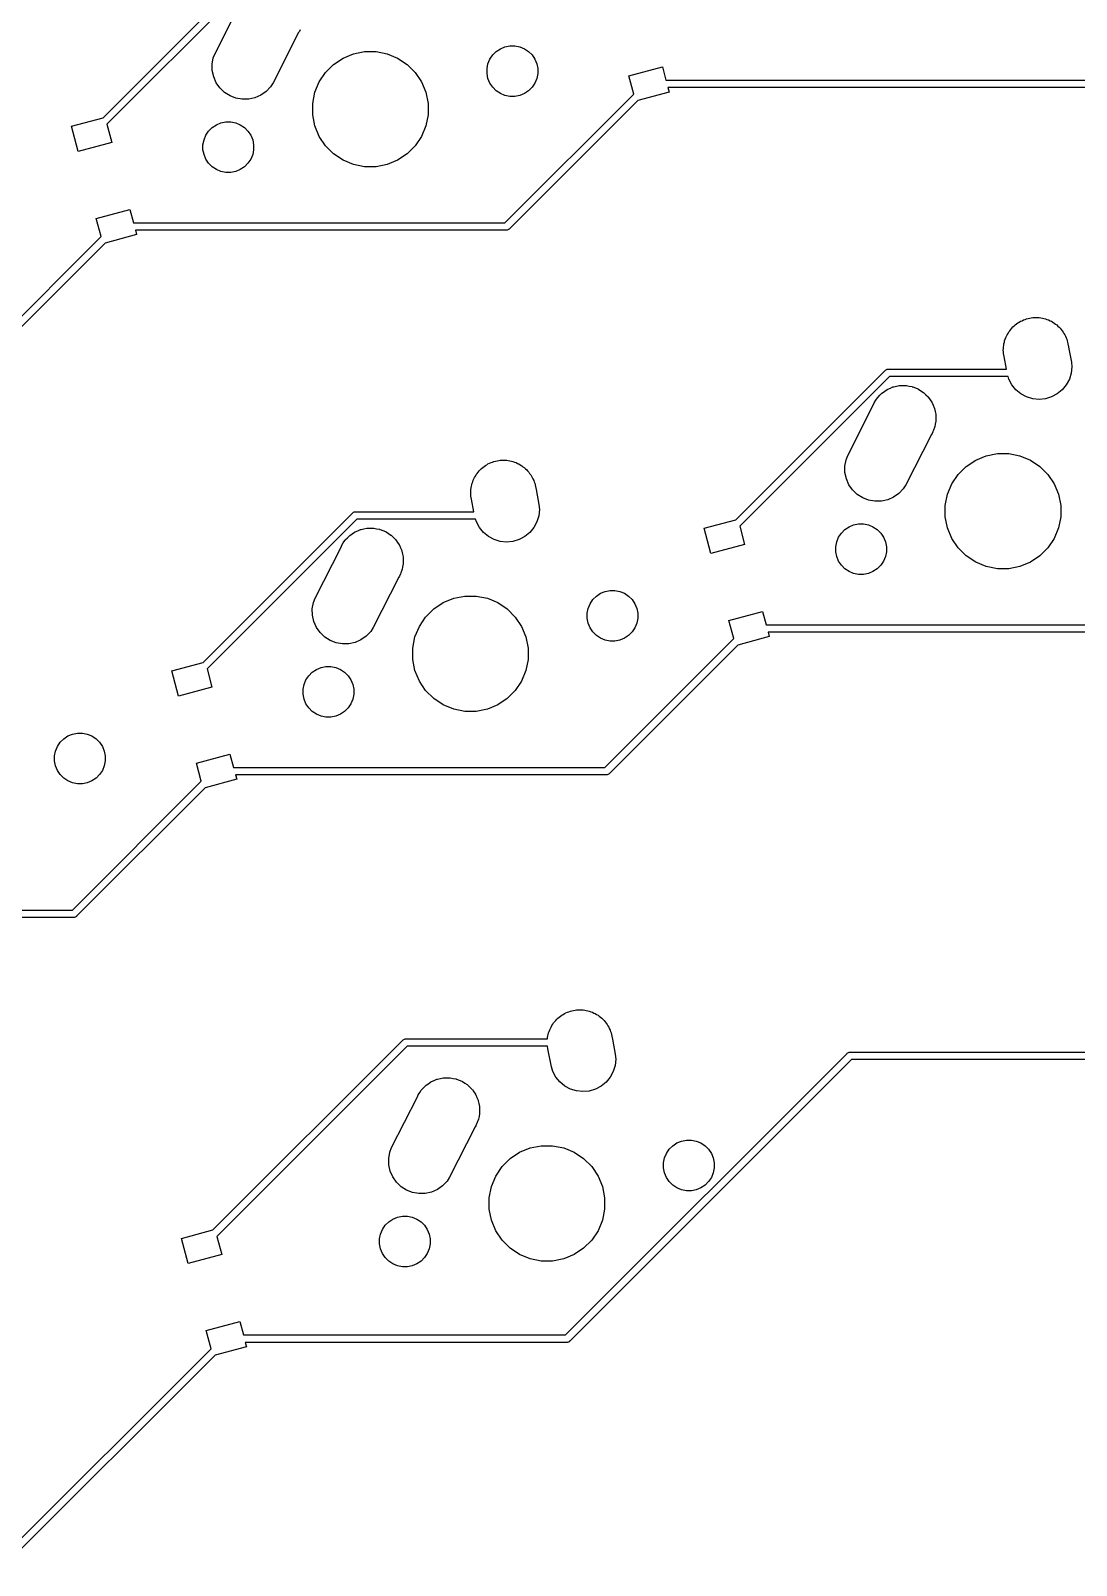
# Model space of a CAD drawing. Extents: x -26.1 to -7.5, y -7.6 to -2.3.
# Drawn here: x -12.575 to -11.153, y -7.229 to -5.141 of the extents above; entities that cross this region are included whole.
import ezdxf

# ---------------------------------------------------------------- set-up
doc = ezdxf.new("R2010")
doc.units = 0
doc.header["$MEASUREMENT"] = 0
doc.layers.add('BLACK', color=7, linetype='CONTINUOUS')

msp = doc.modelspace()

# ---------------------------------------------------------------- linework, layer by layer
at = {"layer": 'BLACK', "linetype": 'CONTINUOUS'}
for p, q in [((-12.4769, -5.25947), (-12.2733, -5.05593)), ((-12.2676, -5.0643), (-12.4715, -5.26823)), ((-12.3245, -5.17176), (-12.2893, -5.10247)), ((-12.2108, -5.14339), (-12.2455, -5.21184)), ((-12.2098, -5.14197), (-12.2108, -5.14339)), ((-12.2088, -5.13951), (-12.2098, -5.14197)), ((-12.3284, -5.18645), (-12.3269, -5.17785)), ((-12.3269, -5.17785), (-12.3245, -5.17176)), ((-12.1633, -5.18665), (-12.1504, -5.17806)), ((-12.1504, -5.17806), (-12.1361, -5.17215)), ((-12.1361, -5.17215), (-12.121, -5.16913)), ((-12.121, -5.16913), (-12.1055, -5.16913)), ((-12.1055, -5.16913), (-12.0903, -5.17215)), ((-12.0903, -5.17215), (-12.0761, -5.17806)), ((-12.0761, -5.17806), (-12.0632, -5.18665)), ((-11.9506, -5.17955), (-11.9468, -5.17391)), ((-11.9468, -5.17391), (-11.942, -5.16911)), ((-11.942, -5.16911), (-11.9364, -5.16534)), ((-11.9364, -5.16534), (-11.9301, -5.16274)), ((-11.9301, -5.16274), (-11.9234, -5.16142)), ((-11.9234, -5.16142), (-11.9167, -5.16142)), ((-11.9167, -5.16142), (-11.91, -5.16274)), ((-11.91, -5.16274), (-11.9037, -5.16534)), ((-11.9037, -5.16534), (-11.8981, -5.16911)), ((-11.8981, -5.16911), (-11.8933, -5.17391)), ((-11.8933, -5.17391), (-11.8895, -5.17955)), ((-12.3282, -5.19517), (-12.3284, -5.18645)), ((-12.3263, -5.20369), (-12.3282, -5.19517)), ((-12.1828, -5.21045), (-12.1742, -5.19759)), ((-12.1742, -5.19759), (-12.1633, -5.18665)), ((-12.0632, -5.18665), (-12.0523, -5.19759)), ((-12.0523, -5.19759), (-12.0437, -5.21045)), ((-11.9545, -5.19247), (-11.9532, -5.18582)), ((-11.9545, -5.19926), (-11.9545, -5.19247)), ((-11.9532, -5.20591), (-11.9545, -5.19926)), ((-11.9532, -5.18582), (-11.9506, -5.17955)), ((-11.8895, -5.17955), (-11.8869, -5.18582)), ((-11.8869, -5.18582), (-11.8856, -5.19247)), ((-11.8856, -5.19926), (-11.8869, -5.20591)), ((-11.8856, -5.19247), (-11.8856, -5.19926)), ((-11.7616, -5.20232), (-11.716, -5.19009)), ((-11.716, -5.19009), (-11.7111, -5.20832)), ((-12.3228, -5.21167), (-12.3263, -5.20369)), ((-12.3178, -5.21882), (-12.3228, -5.21167)), ((-12.3115, -5.22486), (-12.3178, -5.21882)), ((-12.249, -5.21735), (-12.255, -5.22365)), ((-12.2455, -5.21184), (-12.249, -5.21735)), ((-12.1887, -5.22473), (-12.1828, -5.21045)), ((-12.0437, -5.21045), (-12.0378, -5.22473)), ((-11.9506, -5.21218), (-11.9532, -5.20591)), ((-11.9468, -5.21783), (-11.9506, -5.21218)), ((-11.942, -5.22262), (-11.9468, -5.21783)), ((-11.8933, -5.21783), (-11.8981, -5.22262)), ((-11.8895, -5.21218), (-11.8933, -5.21783)), ((-11.8869, -5.20591), (-11.8895, -5.21218)), ((-11.755, -5.22703), (-11.7616, -5.20232)), ((-11.7111, -5.20832), (-10.7172, -5.20832)), ((-10.7153, -5.21832), (-11.7084, -5.21832)), ((-11.7084, -5.21832), (-11.7068, -5.22432)), ((-12.3041, -5.22955), (-12.3115, -5.22486)), ((-12.296, -5.23272), (-12.3041, -5.22955)), ((-12.2874, -5.23423), (-12.296, -5.23272)), ((-12.2787, -5.23405), (-12.2874, -5.23423)), ((-12.2702, -5.23216), (-12.2787, -5.23405)), ((-12.2622, -5.22865), (-12.2702, -5.23216)), ((-12.255, -5.22365), (-12.2622, -5.22865)), ((-12.1917, -5.2399), (-12.1887, -5.22473)), ((-12.1917, -5.25536), (-12.1917, -5.2399)), ((-12.0378, -5.22473), (-12.0347, -5.2399)), ((-12.0347, -5.2399), (-12.0347, -5.25536)), ((-11.9364, -5.22639), (-11.942, -5.22262)), ((-11.9301, -5.22899), (-11.9364, -5.22639)), ((-11.9304, -5.40243), (-11.755, -5.22703)), ((-11.9234, -5.23031), (-11.9301, -5.22899)), ((-11.7496, -5.23579), (-11.9246, -5.4108)), ((-11.9167, -5.23031), (-11.9234, -5.23031)), ((-11.91, -5.22899), (-11.9167, -5.23031)), ((-11.9037, -5.22639), (-11.91, -5.22899)), ((-11.8981, -5.22262), (-11.9037, -5.22639)), ((-11.7068, -5.22432), (-11.7496, -5.23579)), ((-12.5197, -5.27094), (-12.4769, -5.25947)), ((-12.1887, -5.27053), (-12.1917, -5.25536)), ((-12.0347, -5.25536), (-12.0378, -5.27053)), ((-12.5105, -5.30517), (-12.5197, -5.27094)), ((-12.4715, -5.26823), (-12.4649, -5.29294)), ((-12.3395, -5.28935), (-12.337, -5.28308)), ((-12.337, -5.28308), (-12.3332, -5.27743)), ((-12.3332, -5.27743), (-12.3284, -5.27264)), ((-12.3284, -5.27264), (-12.3227, -5.26887)), ((-12.3227, -5.26887), (-12.3165, -5.26627)), ((-12.3165, -5.26627), (-12.3098, -5.26494)), ((-12.3098, -5.26494), (-12.303, -5.26494)), ((-12.303, -5.26494), (-12.2964, -5.26627)), ((-12.2964, -5.26627), (-12.2901, -5.26887)), ((-12.2901, -5.26887), (-12.2845, -5.27264)), ((-12.2845, -5.27264), (-12.2797, -5.27743)), ((-12.2797, -5.27743), (-12.2759, -5.28308)), ((-12.2759, -5.28308), (-12.2733, -5.28935)), ((-12.1828, -5.28481), (-12.1887, -5.27053)), ((-12.0378, -5.27053), (-12.0437, -5.28481)), ((-12.4649, -5.29294), (-12.5105, -5.30517)), ((-12.3409, -5.296), (-12.3395, -5.28935)), ((-12.3409, -5.30279), (-12.3409, -5.296)), ((-12.3395, -5.30944), (-12.3409, -5.30279)), ((-12.2733, -5.28935), (-12.272, -5.296)), ((-12.272, -5.30279), (-12.2733, -5.30944)), ((-12.272, -5.296), (-12.272, -5.30279)), ((-12.1742, -5.29767), (-12.1828, -5.28481)), ((-12.1633, -5.3086), (-12.1742, -5.29767)), ((-12.0523, -5.29767), (-12.0632, -5.3086)), ((-12.0437, -5.28481), (-12.0523, -5.29767)), ((-12.337, -5.31571), (-12.3395, -5.30944)), ((-12.3332, -5.32135), (-12.337, -5.31571)), ((-12.3284, -5.32615), (-12.3332, -5.32135)), ((-12.2797, -5.32135), (-12.2845, -5.32615)), ((-12.2759, -5.31571), (-12.2797, -5.32135)), ((-12.2733, -5.30944), (-12.2759, -5.31571)), ((-12.1504, -5.3172), (-12.1633, -5.3086)), ((-12.1361, -5.32311), (-12.1504, -5.3172)), ((-12.121, -5.32613), (-12.1361, -5.32311)), ((-12.0903, -5.32311), (-12.1055, -5.32613)), ((-12.0761, -5.3172), (-12.0903, -5.32311)), ((-12.0632, -5.3086), (-12.0761, -5.3172)), ((-12.3227, -5.32992), (-12.3284, -5.32615)), ((-12.3165, -5.33252), (-12.3227, -5.32992)), ((-12.3098, -5.33384), (-12.3165, -5.33252)), ((-12.303, -5.33384), (-12.3098, -5.33384)), ((-12.2964, -5.33252), (-12.303, -5.33384)), ((-12.2901, -5.32992), (-12.2964, -5.33252)), ((-12.2845, -5.32615), (-12.2901, -5.32992)), ((-12.1055, -5.32613), (-12.121, -5.32613)), ((-12.486, -5.39644), (-12.4404, -5.38421)), ((-12.4404, -5.38421), (-12.4355, -5.40243)), ((-12.4794, -5.42114), (-12.486, -5.39644)), ((-12.4355, -5.40243), (-11.9304, -5.40243)), ((-12.6548, -5.59655), (-12.4794, -5.42114)), ((-12.4312, -5.41843), (-12.474, -5.4299)), ((-11.9286, -5.41243), (-12.4329, -5.41243)), ((-12.4329, -5.41243), (-12.4312, -5.41843)), ((-11.9283, -5.41246), (-11.9286, -5.41243)), ((-11.9281, -5.41243), (-11.9283, -5.41246)), ((-11.9273, -5.41236), (-11.9281, -5.41243)), ((-11.9264, -5.41208), (-11.9273, -5.41236)), ((-11.9255, -5.41161), (-11.9264, -5.41208)), ((-11.9248, -5.41099), (-11.9255, -5.41161)), ((-11.9246, -5.4108), (-11.9248, -5.41099)), ((-12.474, -5.4299), (-12.6491, -5.60491)), ((-11.2247, -5.53444), (-11.2226, -5.53384)), ((-11.2226, -5.53384), (-11.2207, -5.53303)), ((-11.2207, -5.53303), (-11.2185, -5.53259)), ((-11.2185, -5.53259), (-11.2163, -5.53194)), ((-11.2163, -5.53194), (-11.2142, -5.53174)), ((-11.2142, -5.53174), (-11.2121, -5.53133)), ((-11.2121, -5.53133), (-11.2099, -5.53133)), ((-11.2099, -5.53133), (-11.2076, -5.53111)), ((-11.2076, -5.53111), (-11.2055, -5.53133)), ((-11.2055, -5.53133), (-11.2034, -5.53133)), ((-11.2034, -5.53133), (-11.2012, -5.53177)), ((-11.2012, -5.53177), (-11.1989, -5.532)), ((-11.1989, -5.532), (-11.1969, -5.53262)), ((-11.1969, -5.53262), (-11.1948, -5.53303)), ((-11.1948, -5.53303), (-11.1928, -5.53389)), ((-11.1928, -5.53389), (-11.1906, -5.53456)), ((-11.2478, -5.55659), (-11.247, -5.55464)), ((-11.247, -5.55464), (-11.2458, -5.55276)), ((-11.2458, -5.55276), (-11.2447, -5.55077)), ((-11.2447, -5.55077), (-11.2433, -5.54914)), ((-11.2433, -5.54914), (-11.2422, -5.54738)), ((-11.2422, -5.54738), (-11.2406, -5.54578)), ((-11.2406, -5.54578), (-11.2391, -5.54404)), ((-11.2391, -5.54404), (-11.2375, -5.54271)), ((-11.2375, -5.54271), (-11.236, -5.54121)), ((-11.236, -5.54121), (-11.2341, -5.53996)), ((-11.2341, -5.53996), (-11.2324, -5.53853)), ((-11.2324, -5.53853), (-11.2305, -5.53754)), ((-11.2305, -5.53754), (-11.2287, -5.53637)), ((-11.2287, -5.53637), (-11.2267, -5.5355)), ((-11.2267, -5.5355), (-11.2247, -5.53444)), ((-11.1906, -5.53456), (-11.1887, -5.53556)), ((-11.1887, -5.53556), (-11.1868, -5.53637)), ((-11.1868, -5.53637), (-11.1849, -5.53762)), ((-11.1849, -5.53762), (-11.1829, -5.5387)), ((-11.1829, -5.5387), (-11.1813, -5.54004)), ((-11.1813, -5.54004), (-11.1795, -5.54121)), ((-11.1795, -5.54121), (-11.1779, -5.54281)), ((-11.1779, -5.54281), (-11.1762, -5.54426)), ((-11.1762, -5.54426), (-11.1749, -5.54589)), ((-11.1749, -5.54589), (-11.1734, -5.54738)), ((-11.1734, -5.54738), (-11.1721, -5.54927)), ((-11.1721, -5.54927), (-11.1707, -5.55102)), ((-11.1707, -5.55102), (-11.1697, -5.55288)), ((-11.1697, -5.55288), (-11.1685, -5.55464)), ((-11.1685, -5.55464), (-11.1676, -5.55673)), ((-11.2523, -5.57547), (-11.2521, -5.57337)), ((-11.2521, -5.57772), (-11.2523, -5.57547)), ((-11.2521, -5.57126), (-11.2516, -5.56904)), ((-11.2521, -5.57337), (-11.2521, -5.57126)), ((-11.2516, -5.56904), (-11.2514, -5.56679)), ((-11.2514, -5.56679), (-11.2508, -5.56477)), ((-11.2508, -5.56477), (-11.2504, -5.5627)), ((-11.2504, -5.5627), (-11.2495, -5.56061)), ((-11.2495, -5.56061), (-11.2488, -5.55845)), ((-11.2488, -5.55845), (-11.2478, -5.55659)), ((-11.1676, -5.55673), (-11.1666, -5.55873)), ((-11.1666, -5.55873), (-11.166, -5.56075)), ((-11.166, -5.56075), (-11.1652, -5.5627)), ((-11.1652, -5.5627), (-11.1647, -5.56492)), ((-11.1647, -5.56492), (-11.1647, -5.56499)), ((-11.1647, -5.56499), (-11.1643, -5.56704)), ((-11.1643, -5.56704), (-11.1635, -5.57126)), ((-11.1635, -5.57126), (-11.1635, -5.57133)), ((-11.1635, -5.57133), (-11.1595, -5.59172)), ((-11.2521, -5.57998), (-11.2521, -5.57772)), ((-11.2512, -5.58419), (-11.2521, -5.57998)), ((-11.2479, -5.60135), (-11.2512, -5.58419)), ((-11.1595, -5.59172), (-11.1589, -5.59823)), ((-11.6162, -5.80653), (-11.4127, -5.60299)), ((-11.4069, -5.61135), (-11.6108, -5.81528)), ((-11.4127, -5.60299), (-11.4125, -5.6028)), ((-11.4125, -5.6028), (-11.4118, -5.60217)), ((-11.4118, -5.60217), (-11.4109, -5.60171)), ((-11.4109, -5.60171), (-11.41, -5.60142)), ((-11.41, -5.60142), (-11.4092, -5.60135)), ((-11.4092, -5.60135), (-11.409, -5.60133)), ((-11.409, -5.60133), (-11.4087, -5.60135)), ((-11.4087, -5.60135), (-11.2479, -5.60135)), ((-11.2456, -5.61135), (-11.4069, -5.61135)), ((-11.2446, -5.61497), (-11.2456, -5.61135)), ((-11.2405, -5.62268), (-11.2446, -5.61497)), ((-11.1623, -5.61525), (-11.1665, -5.62293)), ((-11.1598, -5.60691), (-11.1623, -5.61525)), ((-11.1589, -5.59823), (-11.1598, -5.60691)), ((-11.4228, -5.63981), (-11.4201, -5.63706)), ((-11.4201, -5.63706), (-11.4174, -5.63425)), ((-11.4174, -5.63425), (-11.417, -5.63398)), ((-11.417, -5.63398), (-11.4167, -5.63364)), ((-11.4167, -5.63364), (-11.4134, -5.63148)), ((-11.4134, -5.63148), (-11.4102, -5.62925)), ((-11.4102, -5.62925), (-11.4098, -5.62906)), ((-11.4098, -5.62906), (-11.4094, -5.62879)), ((-11.4094, -5.62879), (-11.4058, -5.6273)), ((-11.4058, -5.6273), (-11.4023, -5.62574)), ((-11.4023, -5.62574), (-11.4018, -5.62564)), ((-11.4018, -5.62564), (-11.4013, -5.62546)), ((-11.4013, -5.62546), (-11.3975, -5.6247)), ((-11.3975, -5.6247), (-11.3937, -5.62386)), ((-11.3937, -5.62386), (-11.3933, -5.62385)), ((-11.3933, -5.62385), (-11.3928, -5.62375)), ((-11.3928, -5.62375), (-11.3889, -5.62375)), ((-11.3889, -5.62375), (-11.385, -5.62367)), ((-11.385, -5.62367), (-11.3845, -5.62375)), ((-11.3845, -5.62375), (-11.3841, -5.62375)), ((-11.3841, -5.62375), (-11.3802, -5.62451)), ((-11.3802, -5.62451), (-11.3764, -5.62519)), ((-11.3764, -5.62519), (-11.376, -5.62536)), ((-11.376, -5.62536), (-11.3755, -5.62546)), ((-11.3755, -5.62546), (-11.3719, -5.62695)), ((-11.3719, -5.62695), (-11.3683, -5.62836)), ((-11.3683, -5.62836), (-11.3679, -5.62861)), ((-11.3679, -5.62861), (-11.3674, -5.62879)), ((-11.3674, -5.62879), (-11.3642, -5.63096)), ((-11.3642, -5.63096), (-11.3609, -5.63305)), ((-11.3609, -5.63305), (-11.3606, -5.63338)), ((-11.3606, -5.63338), (-11.3602, -5.63364)), ((-11.3602, -5.63364), (-11.3574, -5.63639)), ((-11.3574, -5.63639), (-11.3546, -5.63908)), ((-11.235, -5.62944), (-11.2405, -5.62268)), ((-11.2282, -5.635), (-11.235, -5.62944)), ((-11.2205, -5.63914), (-11.2282, -5.635)), ((-11.1788, -5.63517), (-11.1865, -5.63926)), ((-11.172, -5.62966), (-11.1788, -5.63517)), ((-11.1665, -5.62293), (-11.172, -5.62966)), ((-11.4638, -5.71882), (-11.4287, -5.64952)), ((-11.4287, -5.64952), (-11.4277, -5.64707)), ((-11.4277, -5.64707), (-11.4255, -5.64383)), ((-11.4255, -5.64383), (-11.4234, -5.64055)), ((-11.4234, -5.64055), (-11.4231, -5.64021)), ((-11.4231, -5.64021), (-11.4228, -5.63981)), ((-11.3546, -5.63908), (-11.3544, -5.63947)), ((-11.3544, -5.63947), (-11.354, -5.63981)), ((-11.354, -5.63981), (-11.3519, -5.64305)), ((-11.3519, -5.64305), (-11.3496, -5.64623)), ((-11.3496, -5.64623), (-11.3494, -5.64667)), ((-11.3494, -5.64667), (-11.3492, -5.64707)), ((-11.3492, -5.64707), (-11.3477, -5.65066)), ((-11.3477, -5.65066), (-11.3461, -5.65422)), ((-11.3461, -5.65422), (-11.346, -5.65468)), ((-11.346, -5.65468), (-11.3458, -5.65513)), ((-11.3458, -5.65513), (-11.3451, -5.65894)), ((-11.3451, -5.65894), (-11.3442, -5.66274)), ((-11.2122, -5.6417), (-11.2205, -5.63914)), ((-11.2035, -5.64259), (-11.2122, -5.6417)), ((-11.1948, -5.64176), (-11.2035, -5.64259)), ((-11.1865, -5.63926), (-11.1948, -5.64176)), ((-11.3457, -5.6805), (-11.3458, -5.68096)), ((-11.3456, -5.68005), (-11.3457, -5.6805)), ((-11.3449, -5.67622), (-11.3456, -5.68005)), ((-11.3441, -5.67241), (-11.3449, -5.67622)), ((-11.3442, -5.66274), (-11.3442, -5.66321)), ((-11.3442, -5.66321), (-11.3441, -5.66368)), ((-11.3441, -5.66368), (-11.3441, -5.66757)), ((-11.3441, -5.66757), (-11.3441, -5.67146)), ((-11.3441, -5.67146), (-11.3441, -5.67193)), ((-11.3441, -5.67193), (-11.3441, -5.67241)), ((-11.3501, -5.69045), (-11.3849, -5.75889)), ((-11.3492, -5.68902), (-11.3501, -5.69045)), ((-11.3482, -5.68657), (-11.3492, -5.68902)), ((-11.3479, -5.68614), (-11.3482, -5.68657)), ((-11.3473, -5.68456), (-11.3479, -5.68614)), ((-11.3458, -5.68096), (-11.3473, -5.68456)), ((-11.4662, -5.72491), (-11.4638, -5.71882)), ((-11.2898, -5.72512), (-11.2755, -5.7192)), ((-11.2755, -5.7192), (-11.2603, -5.71619)), ((-11.2603, -5.71619), (-11.2449, -5.71619)), ((-11.2449, -5.71619), (-11.2297, -5.7192)), ((-11.2297, -5.7192), (-11.2154, -5.72512)), ((-11.9678, -5.74325), (-11.9666, -5.7415)), ((-11.9666, -5.7415), (-11.965, -5.7399)), ((-11.965, -5.7399), (-11.9636, -5.73815)), ((-11.9636, -5.73815), (-11.9619, -5.73682)), ((-11.9619, -5.73682), (-11.9604, -5.73533)), ((-11.9604, -5.73533), (-11.9586, -5.73407)), ((-11.9586, -5.73407), (-11.9568, -5.73264)), ((-11.9568, -5.73264), (-11.9549, -5.73165)), ((-11.9549, -5.73165), (-11.9532, -5.73048)), ((-11.9532, -5.73048), (-11.9511, -5.72962)), ((-11.9511, -5.72962), (-11.9491, -5.72856)), ((-11.9491, -5.72856), (-11.9471, -5.72795)), ((-11.9471, -5.72795), (-11.9451, -5.72714)), ((-11.9451, -5.72714), (-11.9429, -5.7267)), ((-11.9429, -5.7267), (-11.9407, -5.72605)), ((-11.9407, -5.72605), (-11.9386, -5.72585)), ((-11.9386, -5.72585), (-11.9366, -5.72544)), ((-11.9366, -5.72544), (-11.9343, -5.72544)), ((-11.9343, -5.72544), (-11.9321, -5.72523)), ((-11.9321, -5.72523), (-11.93, -5.72544)), ((-11.93, -5.72544), (-11.9278, -5.72544)), ((-11.9278, -5.72544), (-11.9256, -5.72588)), ((-11.9256, -5.72588), (-11.9234, -5.72611)), ((-11.9234, -5.72611), (-11.9214, -5.72673)), ((-11.9214, -5.72673), (-11.9193, -5.72714)), ((-11.9193, -5.72714), (-11.9172, -5.72801)), ((-11.9172, -5.72801), (-11.915, -5.72867)), ((-11.915, -5.72867), (-11.9132, -5.72967)), ((-11.9132, -5.72967), (-11.9112, -5.73048)), ((-11.9112, -5.73048), (-11.9093, -5.73174)), ((-11.9093, -5.73174), (-11.9074, -5.73281)), ((-11.9074, -5.73281), (-11.9057, -5.73416)), ((-11.9057, -5.73416), (-11.904, -5.73533)), ((-11.904, -5.73533), (-11.9024, -5.73693)), ((-11.9024, -5.73693), (-11.9006, -5.73837)), ((-11.9006, -5.73837), (-11.8993, -5.74001)), ((-11.8993, -5.74001), (-11.8978, -5.7415)), ((-11.8978, -5.7415), (-11.8966, -5.74338)), ((-11.4677, -5.7335), (-11.4662, -5.72491)), ((-11.4676, -5.74222), (-11.4677, -5.7335)), ((-11.4657, -5.75074), (-11.4676, -5.74222)), ((-11.3136, -5.74464), (-11.3026, -5.73371)), ((-11.3026, -5.73371), (-11.2898, -5.72512)), ((-11.2154, -5.72512), (-11.2026, -5.73371)), ((-11.2026, -5.73371), (-11.1916, -5.74464)), ((-11.9765, -5.76537), (-11.9761, -5.76315)), ((-11.9761, -5.76315), (-11.9758, -5.7609)), ((-11.9758, -5.7609), (-11.9752, -5.75888)), ((-11.9752, -5.75888), (-11.9748, -5.75681)), ((-11.9748, -5.75681), (-11.9739, -5.75472)), ((-11.9739, -5.75472), (-11.9733, -5.75256)), ((-11.9733, -5.75256), (-11.9723, -5.7507)), ((-11.9723, -5.7507), (-11.9715, -5.74875)), ((-11.9715, -5.74875), (-11.9702, -5.74687)), ((-11.9702, -5.74687), (-11.9691, -5.74488)), ((-11.9691, -5.74488), (-11.9678, -5.74325)), ((-11.8966, -5.74338), (-11.8951, -5.74513)), ((-11.8951, -5.74513), (-11.8941, -5.747)), ((-11.8941, -5.747), (-11.893, -5.74875)), ((-11.893, -5.74875), (-11.8921, -5.75084)), ((-11.8921, -5.75084), (-11.891, -5.75284)), ((-11.891, -5.75284), (-11.8904, -5.75486)), ((-11.8904, -5.75486), (-11.8896, -5.75681)), ((-11.8896, -5.75681), (-11.8892, -5.75903)), ((-11.8892, -5.75903), (-11.8892, -5.7591)), ((-11.8892, -5.7591), (-11.8888, -5.76115)), ((-11.8888, -5.76115), (-11.8879, -5.76537)), ((-11.4622, -5.75873), (-11.4657, -5.75074)), ((-11.4572, -5.76588), (-11.4622, -5.75873)), ((-11.3849, -5.75889), (-11.3884, -5.76441)), ((-11.3281, -5.77179), (-11.3222, -5.7575)), ((-11.3222, -5.7575), (-11.3136, -5.74464)), ((-11.1916, -5.74464), (-11.183, -5.7575)), ((-11.183, -5.7575), (-11.1771, -5.77179)), ((-11.9767, -5.76958), (-11.9765, -5.76748)), ((-11.9765, -5.77183), (-11.9767, -5.76958)), ((-11.9765, -5.76748), (-11.9765, -5.76537)), ((-11.9765, -5.77409), (-11.9765, -5.77183)), ((-11.9757, -5.77831), (-11.9765, -5.77409)), ((-11.9723, -5.79547), (-11.9757, -5.77831)), ((-11.8879, -5.76537), (-11.8879, -5.76545)), ((-11.8879, -5.76545), (-11.8839, -5.78584)), ((-11.4509, -5.77191), (-11.4572, -5.76588)), ((-11.4435, -5.77661), (-11.4509, -5.77191)), ((-11.4354, -5.77977), (-11.4435, -5.77661)), ((-11.4268, -5.78129), (-11.4354, -5.77977)), ((-11.4181, -5.7811), (-11.4268, -5.78129)), ((-11.4095, -5.77922), (-11.4181, -5.7811)), ((-11.4016, -5.77571), (-11.4095, -5.77922)), ((-11.3944, -5.77071), (-11.4016, -5.77571)), ((-11.3884, -5.76441), (-11.3944, -5.77071)), ((-11.3311, -5.78695), (-11.3281, -5.77179)), ((-11.1771, -5.77179), (-11.1741, -5.78695)), ((-12.3407, -6.00064), (-12.1371, -5.7971)), ((-12.1314, -5.80547), (-12.3353, -6.0094)), ((-12.1371, -5.7971), (-12.137, -5.79691)), ((-12.137, -5.79691), (-12.1362, -5.79629)), ((-12.1362, -5.79629), (-12.1354, -5.79582)), ((-12.1354, -5.79582), (-12.1344, -5.79554)), ((-12.1344, -5.79554), (-12.1337, -5.79547)), ((-12.1337, -5.79547), (-12.1334, -5.79544)), ((-12.1334, -5.79544), (-12.1332, -5.79547)), ((-12.1332, -5.79547), (-11.9723, -5.79547)), ((-11.9701, -5.80547), (-12.1314, -5.80547)), ((-11.969, -5.80909), (-11.9701, -5.80547)), ((-11.8842, -5.80103), (-11.8868, -5.80937)), ((-11.8833, -5.79235), (-11.8842, -5.80103)), ((-11.8839, -5.78584), (-11.8833, -5.79235)), ((-11.3311, -5.80242), (-11.3311, -5.78695)), ((-11.3281, -5.81758), (-11.3311, -5.80242)), ((-11.1741, -5.80242), (-11.1771, -5.81758)), ((-11.1741, -5.78695), (-11.1741, -5.80242)), ((-12.1411, -5.82776), (-12.1379, -5.82559)), ((-12.1379, -5.82559), (-12.1347, -5.82337)), ((-12.1347, -5.82337), (-12.1342, -5.82317)), ((-12.1342, -5.82317), (-12.1338, -5.82291)), ((-12.1338, -5.82291), (-12.1303, -5.82142)), ((-12.1303, -5.82142), (-12.1267, -5.81986)), ((-12.1267, -5.81986), (-12.1262, -5.81975)), ((-12.1262, -5.81975), (-12.1258, -5.81957)), ((-12.1258, -5.81957), (-12.122, -5.81881)), ((-12.122, -5.81881), (-12.1182, -5.81797)), ((-12.1182, -5.81797), (-12.1177, -5.81796)), ((-12.1177, -5.81796), (-12.1172, -5.81787)), ((-12.1172, -5.81787), (-12.1133, -5.81787)), ((-12.1133, -5.81787), (-12.1095, -5.81778)), ((-12.1095, -5.81778), (-12.109, -5.81787)), ((-12.109, -5.81787), (-12.1085, -5.81787)), ((-12.1085, -5.81787), (-12.1047, -5.81863)), ((-12.1047, -5.81863), (-12.1009, -5.8193)), ((-12.1009, -5.8193), (-12.1004, -5.81948)), ((-12.1004, -5.81948), (-12.1, -5.81957)), ((-12.1, -5.81957), (-12.0964, -5.82106)), ((-12.0964, -5.82106), (-12.0927, -5.82247)), ((-12.0927, -5.82247), (-12.0923, -5.82273)), ((-12.0923, -5.82273), (-12.0919, -5.82291)), ((-12.0919, -5.82291), (-12.0887, -5.82507)), ((-12.0887, -5.82507), (-12.0854, -5.82716)), ((-11.9649, -5.8168), (-11.969, -5.80909)), ((-11.9594, -5.82356), (-11.9649, -5.8168)), ((-11.9527, -5.82912), (-11.9594, -5.82356)), ((-11.8965, -5.82377), (-11.9032, -5.82929)), ((-11.8909, -5.81705), (-11.8965, -5.82377)), ((-11.8868, -5.80937), (-11.8909, -5.81705)), ((-11.659, -5.818), (-11.6162, -5.80653)), ((-11.6499, -5.85222), (-11.659, -5.818)), ((-11.6108, -5.81528), (-11.6042, -5.83999)), ((-11.4763, -5.83013), (-11.4725, -5.82449)), ((-11.4725, -5.82449), (-11.4677, -5.81969)), ((-11.4677, -5.81969), (-11.4621, -5.81592)), ((-11.4621, -5.81592), (-11.4558, -5.81332)), ((-11.4558, -5.81332), (-11.4492, -5.812)), ((-11.4492, -5.812), (-11.4424, -5.812)), ((-11.4424, -5.812), (-11.4357, -5.81332)), ((-11.4357, -5.81332), (-11.4295, -5.81592)), ((-11.4295, -5.81592), (-11.4238, -5.81969)), ((-11.4238, -5.81969), (-11.419, -5.82449)), ((-11.419, -5.82449), (-11.4153, -5.83013)), ((-11.3222, -5.83187), (-11.3281, -5.81758)), ((-11.1771, -5.81758), (-11.183, -5.83187)), ((-12.1883, -5.91293), (-12.1531, -5.84364)), ((-12.1531, -5.84364), (-12.1521, -5.84118)), ((-12.1521, -5.84118), (-12.15, -5.83794)), ((-12.15, -5.83794), (-12.1479, -5.83467)), ((-12.1479, -5.83467), (-12.1475, -5.83432)), ((-12.1475, -5.83432), (-12.1473, -5.83393)), ((-12.1473, -5.83393), (-12.1445, -5.83117)), ((-12.1445, -5.83117), (-12.1418, -5.82837)), ((-12.1418, -5.82837), (-12.1414, -5.82809)), ((-12.1414, -5.82809), (-12.1411, -5.82776)), ((-12.0854, -5.82716), (-12.085, -5.82749)), ((-12.085, -5.82749), (-12.0846, -5.82776)), ((-12.0846, -5.82776), (-12.0819, -5.83051)), ((-12.0819, -5.83051), (-12.0791, -5.8332)), ((-12.0791, -5.8332), (-12.0788, -5.83359)), ((-12.0788, -5.83359), (-12.0785, -5.83393)), ((-12.0785, -5.83393), (-12.0763, -5.83716)), ((-12.0763, -5.83716), (-12.0741, -5.84035)), ((-12.0741, -5.84035), (-12.0739, -5.84078)), ((-12.0739, -5.84078), (-12.0736, -5.84118)), ((-12.0736, -5.84118), (-12.0721, -5.84477)), ((-12.0721, -5.84477), (-12.0706, -5.84833)), ((-11.945, -5.83326), (-11.9527, -5.82912)), ((-11.9367, -5.83582), (-11.945, -5.83326)), ((-11.928, -5.8367), (-11.9367, -5.83582)), ((-11.9193, -5.83588), (-11.928, -5.8367)), ((-11.9109, -5.83337), (-11.9193, -5.83588)), ((-11.9032, -5.82929), (-11.9109, -5.83337)), ((-11.6042, -5.83999), (-11.6499, -5.85222)), ((-11.4802, -5.84306), (-11.4789, -5.8364)), ((-11.4802, -5.84984), (-11.4802, -5.84306)), ((-11.4789, -5.8364), (-11.4763, -5.83013)), ((-11.4153, -5.83013), (-11.4127, -5.8364)), ((-11.4127, -5.8364), (-11.4113, -5.84306)), ((-11.4113, -5.84306), (-11.4113, -5.84984)), ((-11.3136, -5.84473), (-11.3222, -5.83187)), ((-11.3026, -5.85566), (-11.3136, -5.84473)), ((-11.1916, -5.84473), (-11.2026, -5.85566)), ((-11.183, -5.83187), (-11.1916, -5.84473)), ((-12.0706, -5.84833), (-12.0705, -5.8488)), ((-12.0705, -5.8488), (-12.0703, -5.84924)), ((-12.0703, -5.84924), (-12.0695, -5.85305)), ((-12.0695, -5.85305), (-12.0687, -5.85685)), ((-12.0686, -5.86652), (-12.0693, -5.87034)), ((-12.0687, -5.85685), (-12.0687, -5.85733)), ((-12.0687, -5.85733), (-12.0686, -5.8578)), ((-12.0686, -5.8578), (-12.0686, -5.86169)), ((-12.0686, -5.86169), (-12.0685, -5.86557)), ((-12.0685, -5.86557), (-12.0686, -5.86604)), ((-12.0686, -5.86604), (-12.0686, -5.86652)), ((-11.4789, -5.8565), (-11.4802, -5.84984)), ((-11.4763, -5.86277), (-11.4789, -5.8565)), ((-11.4725, -5.86841), (-11.4763, -5.86277)), ((-11.4677, -5.87321), (-11.4725, -5.86841)), ((-11.419, -5.86841), (-11.4238, -5.87321)), ((-11.4153, -5.86277), (-11.419, -5.86841)), ((-11.4127, -5.8565), (-11.4153, -5.86277)), ((-11.4113, -5.84984), (-11.4127, -5.8565)), ((-11.2898, -5.86425), (-11.3026, -5.85566)), ((-11.2755, -5.87017), (-11.2898, -5.86425)), ((-11.2154, -5.86425), (-11.2297, -5.87017)), ((-11.2026, -5.85566), (-11.2154, -5.86425)), ((-12.0746, -5.88456), (-12.1093, -5.95301)), ((-12.0736, -5.88314), (-12.0746, -5.88456)), ((-12.0726, -5.88068), (-12.0736, -5.88314)), ((-12.0724, -5.88026), (-12.0726, -5.88068)), ((-12.0718, -5.87867), (-12.0724, -5.88026)), ((-12.0703, -5.87508), (-12.0718, -5.87867)), ((-12.0702, -5.87461), (-12.0703, -5.87508)), ((-12.07, -5.87417), (-12.0702, -5.87461)), ((-12.0693, -5.87034), (-12.07, -5.87417)), ((-11.4621, -5.87698), (-11.4677, -5.87321)), ((-11.4558, -5.87957), (-11.4621, -5.87698)), ((-11.4492, -5.8809), (-11.4558, -5.87957)), ((-11.4424, -5.8809), (-11.4492, -5.8809)), ((-11.4357, -5.87957), (-11.4424, -5.8809)), ((-11.4295, -5.87698), (-11.4357, -5.87957)), ((-11.4238, -5.87321), (-11.4295, -5.87698)), ((-11.2603, -5.87319), (-11.2755, -5.87017)), ((-11.2449, -5.87319), (-11.2603, -5.87319)), ((-11.2297, -5.87017), (-11.2449, -5.87319)), ((-11.8058, -5.91028), (-11.8002, -5.90651)), ((-11.8002, -5.90651), (-11.7939, -5.90391)), ((-11.7939, -5.90391), (-11.7872, -5.90259)), ((-11.7872, -5.90259), (-11.7805, -5.90259)), ((-11.7805, -5.90259), (-11.7738, -5.90391)), ((-11.7738, -5.90391), (-11.7675, -5.90651)), ((-11.7675, -5.90651), (-11.7619, -5.91028)), ((-12.1922, -5.92761), (-12.1907, -5.91902)), ((-12.192, -5.93634), (-12.1922, -5.92761)), ((-12.1907, -5.91902), (-12.1883, -5.91293)), ((-12.038, -5.93876), (-12.0271, -5.92782)), ((-12.0271, -5.92782), (-12.0142, -5.91923)), ((-12.0142, -5.91923), (-11.9999, -5.91332)), ((-11.9999, -5.91332), (-11.9848, -5.9103)), ((-11.9848, -5.9103), (-11.9693, -5.9103)), ((-11.9693, -5.9103), (-11.9541, -5.91332)), ((-11.9541, -5.91332), (-11.9399, -5.91923)), ((-11.9399, -5.91923), (-11.927, -5.92782)), ((-11.927, -5.92782), (-11.9161, -5.93876)), ((-11.8183, -5.93364), (-11.817, -5.92699)), ((-11.817, -5.92699), (-11.8144, -5.92072)), ((-11.8144, -5.92072), (-11.8106, -5.91508)), ((-11.8106, -5.91508), (-11.8058, -5.91028)), ((-11.7619, -5.91028), (-11.7571, -5.91508)), ((-11.7571, -5.91508), (-11.7533, -5.92072)), ((-11.7533, -5.92072), (-11.7507, -5.92699)), ((-11.7507, -5.92699), (-11.7494, -5.93364)), ((-12.1901, -5.94486), (-12.192, -5.93634)), ((-12.1866, -5.95284), (-12.1901, -5.94486)), ((-12.0525, -5.9659), (-12.0466, -5.95162)), ((-12.0466, -5.95162), (-12.038, -5.93876)), ((-11.9161, -5.93876), (-11.9075, -5.95162)), ((-11.9075, -5.95162), (-11.9016, -5.9659)), ((-11.8183, -5.94043), (-11.8183, -5.93364)), ((-11.817, -5.94708), (-11.8183, -5.94043)), ((-11.8144, -5.95335), (-11.817, -5.94708)), ((-11.7507, -5.94708), (-11.7533, -5.95335)), ((-11.7494, -5.94043), (-11.7507, -5.94708)), ((-11.7494, -5.93364), (-11.7494, -5.94043)), ((-11.6254, -5.94349), (-11.5798, -5.93126)), ((-11.6188, -5.9682), (-11.6254, -5.94349)), ((-11.5798, -5.93126), (-11.5749, -5.94949)), ((-11.5749, -5.94949), (-10.7093, -5.94949)), ((-12.1816, -5.95999), (-12.1866, -5.95284)), ((-12.1753, -5.96603), (-12.1816, -5.95999)), ((-12.1679, -5.97072), (-12.1753, -5.96603)), ((-12.1598, -5.97389), (-12.1679, -5.97072)), ((-12.126, -5.96982), (-12.134, -5.97333)), ((-12.1188, -5.96482), (-12.126, -5.96982)), ((-12.1128, -5.95852), (-12.1188, -5.96482)), ((-12.1093, -5.95301), (-12.1128, -5.95852)), ((-12.0555, -5.98107), (-12.0525, -5.9659)), ((-11.9016, -5.9659), (-11.8985, -5.98107)), ((-11.8106, -5.959), (-11.8144, -5.95335)), ((-11.8058, -5.96379), (-11.8106, -5.959)), ((-11.8002, -5.96756), (-11.8058, -5.96379)), ((-11.7939, -5.97016), (-11.8002, -5.96756)), ((-11.7942, -6.1436), (-11.6188, -5.9682)), ((-11.7872, -5.97148), (-11.7939, -5.97016)), ((-11.7805, -5.97148), (-11.7872, -5.97148)), ((-11.7738, -5.97016), (-11.7805, -5.97148)), ((-11.7675, -5.96756), (-11.7738, -5.97016)), ((-11.7619, -5.96379), (-11.7675, -5.96756)), ((-11.7571, -5.959), (-11.7619, -5.96379)), ((-11.7533, -5.95335), (-11.7571, -5.959)), ((-11.5706, -5.96549), (-11.6134, -5.97696)), ((-10.7075, -5.95949), (-11.5722, -5.95949)), ((-11.5722, -5.95949), (-11.5706, -5.96549)), ((-12.1512, -5.9754), (-12.1598, -5.97389)), ((-12.1425, -5.97522), (-12.1512, -5.9754)), ((-12.134, -5.97333), (-12.1425, -5.97522)), ((-12.0555, -5.99653), (-12.0555, -5.98107)), ((-11.8985, -5.98107), (-11.8985, -5.99653)), ((-11.6134, -5.97696), (-11.7884, -6.15197)), ((-12.3835, -6.01211), (-12.3407, -6.00064)), ((-12.3743, -6.04634), (-12.3835, -6.01211)), ((-12.3353, -6.0094), (-12.3287, -6.03411)), ((-12.197, -6.0186), (-12.1922, -6.0138)), ((-12.1922, -6.0138), (-12.1865, -6.01003)), ((-12.1865, -6.01003), (-12.1803, -6.00744)), ((-12.1803, -6.00744), (-12.1736, -6.00611)), ((-12.1736, -6.00611), (-12.1668, -6.00611)), ((-12.1668, -6.00611), (-12.1602, -6.00744)), ((-12.1602, -6.00744), (-12.1539, -6.01003)), ((-12.1539, -6.01003), (-12.1483, -6.0138)), ((-12.1483, -6.0138), (-12.1435, -6.0186)), ((-12.0525, -6.0117), (-12.0555, -5.99653)), ((-12.0466, -6.02598), (-12.0525, -6.0117)), ((-11.9016, -6.0117), (-11.9075, -6.02598)), ((-11.8985, -5.99653), (-11.9016, -6.0117)), ((-12.3287, -6.03411), (-12.3743, -6.04634)), ((-12.2047, -6.03717), (-12.2033, -6.03051)), ((-12.2033, -6.03051), (-12.2008, -6.02425)), ((-12.2008, -6.02425), (-12.197, -6.0186)), ((-12.1435, -6.0186), (-12.1397, -6.02425)), ((-12.1397, -6.02425), (-12.1371, -6.03051)), ((-12.1371, -6.03051), (-12.1358, -6.03717)), ((-12.038, -6.03884), (-12.0466, -6.02598)), ((-11.9075, -6.02598), (-11.9161, -6.03884)), ((-12.2047, -6.04396), (-12.2047, -6.03717)), ((-12.2033, -6.05061), (-12.2047, -6.04396)), ((-12.2008, -6.05688), (-12.2033, -6.05061)), ((-12.1371, -6.05061), (-12.1397, -6.05688)), ((-12.1358, -6.04396), (-12.1371, -6.05061)), ((-12.1358, -6.03717), (-12.1358, -6.04396)), ((-12.0271, -6.04977), (-12.038, -6.03884)), ((-12.0142, -6.05837), (-12.0271, -6.04977)), ((-11.927, -6.04977), (-11.9399, -6.05837)), ((-11.9161, -6.03884), (-11.927, -6.04977)), ((-12.197, -6.06252), (-12.2008, -6.05688)), ((-12.1922, -6.06732), (-12.197, -6.06252)), ((-12.1865, -6.07109), (-12.1922, -6.06732)), ((-12.1803, -6.07369), (-12.1865, -6.07109)), ((-12.1736, -6.07501), (-12.1803, -6.07369)), ((-12.1668, -6.07501), (-12.1736, -6.07501)), ((-12.1602, -6.07369), (-12.1668, -6.07501)), ((-12.1539, -6.07109), (-12.1602, -6.07369)), ((-12.1483, -6.06732), (-12.1539, -6.07109)), ((-12.1435, -6.06252), (-12.1483, -6.06732)), ((-12.1397, -6.05688), (-12.1435, -6.06252)), ((-11.9999, -6.06428), (-12.0142, -6.05837)), ((-11.9848, -6.0673), (-11.9999, -6.06428)), ((-11.9693, -6.0673), (-11.9848, -6.0673)), ((-11.9541, -6.06428), (-11.9693, -6.0673)), ((-11.9399, -6.05837), (-11.9541, -6.06428)), ((-12.5246, -6.10062), (-12.5183, -6.09802)), ((-12.5183, -6.09802), (-12.5117, -6.0967)), ((-12.5117, -6.0967), (-12.5049, -6.0967)), ((-12.5049, -6.0967), (-12.4983, -6.09802)), ((-12.4983, -6.09802), (-12.492, -6.10062)), ((-12.5414, -6.1211), (-12.5388, -6.11483)), ((-12.5388, -6.11483), (-12.5351, -6.10919)), ((-12.5351, -6.10919), (-12.5303, -6.10439)), ((-12.5303, -6.10439), (-12.5246, -6.10062)), ((-12.492, -6.10062), (-12.4863, -6.10439)), ((-12.4863, -6.10439), (-12.4815, -6.10919)), ((-12.4815, -6.10919), (-12.4778, -6.11483)), ((-12.4778, -6.11483), (-12.4752, -6.1211)), ((-12.5427, -6.12776), (-12.5414, -6.1211)), ((-12.5427, -6.13454), (-12.5427, -6.12776)), ((-12.5414, -6.1412), (-12.5427, -6.13454)), ((-12.4752, -6.1211), (-12.4738, -6.12776)), ((-12.4738, -6.13454), (-12.4752, -6.1412)), ((-12.4738, -6.12776), (-12.4738, -6.13454)), ((-12.3499, -6.1376), (-12.3042, -6.12538)), ((-12.3432, -6.16231), (-12.3499, -6.1376)), ((-12.3042, -6.12538), (-12.2993, -6.1436)), ((-12.5388, -6.14747), (-12.5414, -6.1412)), ((-12.5351, -6.15311), (-12.5388, -6.14747)), ((-12.5303, -6.15791), (-12.5351, -6.15311)), ((-12.5246, -6.16168), (-12.5303, -6.15791)), ((-12.4863, -6.15791), (-12.492, -6.16168)), ((-12.4815, -6.15311), (-12.4863, -6.15791)), ((-12.4778, -6.14747), (-12.4815, -6.15311)), ((-12.4752, -6.1412), (-12.4778, -6.14747)), ((-12.295, -6.1596), (-12.3378, -6.17107)), ((-12.2993, -6.1436), (-11.7942, -6.1436)), ((-11.7924, -6.1536), (-12.2967, -6.1536)), ((-12.2967, -6.1536), (-12.295, -6.1596)), ((-11.7921, -6.15363), (-11.7924, -6.1536)), ((-11.7919, -6.1536), (-11.7921, -6.15363)), ((-11.7911, -6.15353), (-11.7919, -6.1536)), ((-11.7902, -6.15325), (-11.7911, -6.15353)), ((-11.7893, -6.15278), (-11.7902, -6.15325)), ((-11.7886, -6.15216), (-11.7893, -6.15278)), ((-11.7884, -6.15197), (-11.7886, -6.15216)), ((-12.5183, -6.16427), (-12.5246, -6.16168)), ((-12.5186, -6.33772), (-12.3432, -6.16231)), ((-12.5117, -6.1656), (-12.5183, -6.16427)), ((-12.3378, -6.17107), (-12.5129, -6.34608)), ((-12.5049, -6.1656), (-12.5117, -6.1656)), ((-12.4983, -6.16427), (-12.5049, -6.1656)), ((-12.492, -6.16168), (-12.4983, -6.16427)), ((-13.0238, -6.33772), (-12.5186, -6.33772)), ((-12.5168, -6.34772), (-13.0211, -6.34772)), ((-12.5166, -6.34774), (-12.5168, -6.34772)), ((-12.5163, -6.34772), (-12.5166, -6.34774)), ((-12.5156, -6.34765), (-12.5163, -6.34772)), ((-12.5146, -6.34736), (-12.5156, -6.34765)), ((-12.5138, -6.3469), (-12.5146, -6.34736)), ((-12.513, -6.34627), (-12.5138, -6.3469)), ((-12.5129, -6.34608), (-12.513, -6.34627)), ((-11.839, -6.47467), (-11.8368, -6.47402)), ((-11.8368, -6.47402), (-11.8347, -6.47382)), ((-11.8347, -6.47382), (-11.8326, -6.47341)), ((-11.8326, -6.47341), (-11.8304, -6.47341)), ((-11.8304, -6.47341), (-11.8281, -6.4732)), ((-11.8281, -6.4732), (-11.826, -6.47341)), ((-11.826, -6.47341), (-11.8239, -6.47341)), ((-11.8239, -6.47341), (-11.8217, -6.47385)), ((-11.8217, -6.47385), (-11.8195, -6.47408)), ((-11.8195, -6.47408), (-11.8174, -6.4747)), ((-11.8675, -6.49672), (-11.8663, -6.49484)), ((-11.8663, -6.49484), (-11.8652, -6.49285)), ((-11.8652, -6.49285), (-11.8639, -6.49123)), ((-11.8639, -6.49123), (-11.8627, -6.48947)), ((-11.8627, -6.48947), (-11.8611, -6.48787)), ((-11.8611, -6.48787), (-11.8596, -6.48613)), ((-11.8596, -6.48613), (-11.858, -6.48479)), ((-11.858, -6.48479), (-11.8565, -6.4833)), ((-11.8565, -6.4833), (-11.8546, -6.48204)), ((-11.8546, -6.48204), (-11.8529, -6.48062)), ((-11.8529, -6.48062), (-11.851, -6.47963)), ((-11.851, -6.47963), (-11.8493, -6.47845)), ((-11.8493, -6.47845), (-11.8472, -6.47759)), ((-11.8472, -6.47759), (-11.8452, -6.47653)), ((-11.8452, -6.47653), (-11.8432, -6.47592)), ((-11.8432, -6.47592), (-11.8412, -6.47512)), ((-11.8412, -6.47512), (-11.839, -6.47467)), ((-11.8174, -6.4747), (-11.8154, -6.47512)), ((-11.8154, -6.47512), (-11.8133, -6.47598)), ((-11.8133, -6.47598), (-11.8111, -6.47664)), ((-11.8111, -6.47664), (-11.8093, -6.47765)), ((-11.8093, -6.47765), (-11.8073, -6.47845)), ((-11.8073, -6.47845), (-11.8054, -6.47971)), ((-11.8054, -6.47971), (-11.8034, -6.48078)), ((-11.8034, -6.48078), (-11.8018, -6.48213)), ((-11.8018, -6.48213), (-11.8, -6.4833)), ((-11.8, -6.4833), (-11.7984, -6.4849)), ((-11.7984, -6.4849), (-11.7967, -6.48634)), ((-11.7967, -6.48634), (-11.7954, -6.48798)), ((-11.7954, -6.48798), (-11.7939, -6.48947)), ((-11.7939, -6.48947), (-11.7926, -6.49135)), ((-11.7926, -6.49135), (-11.7912, -6.4931)), ((-11.7912, -6.4931), (-11.7902, -6.49497)), ((-11.7902, -6.49497), (-11.789, -6.49672)), ((-12.3273, -6.77288), (-12.0688, -6.51434)), ((-12.0688, -6.51434), (-12.0686, -6.51415)), ((-12.0686, -6.51415), (-12.0679, -6.51353)), ((-12.0679, -6.51353), (-12.067, -6.51306)), ((-12.067, -6.51306), (-12.066, -6.51278)), ((-12.066, -6.51278), (-12.0653, -6.5127)), ((-12.0653, -6.5127), (-12.0651, -6.51268)), ((-12.0653, -6.5127), (-12.0653, -6.5127)), ((-12.0651, -6.51268), (-12.0648, -6.5127)), ((-12.0648, -6.5127), (-11.8724, -6.5127)), ((-11.8724, -6.5127), (-11.8721, -6.51112)), ((-11.8721, -6.51112), (-11.8719, -6.50887)), ((-11.8719, -6.50887), (-11.8713, -6.50686)), ((-11.8713, -6.50686), (-11.8709, -6.50479)), ((-11.8709, -6.50479), (-11.87, -6.50269)), ((-11.87, -6.50269), (-11.8693, -6.50053)), ((-11.8693, -6.50053), (-11.8683, -6.49867)), ((-11.8683, -6.49867), (-11.8675, -6.49672)), ((-11.789, -6.49672), (-11.7882, -6.49881)), ((-11.7882, -6.49881), (-11.7871, -6.50081)), ((-11.7871, -6.50081), (-11.7865, -6.50283)), ((-11.7865, -6.50283), (-11.7857, -6.50479)), ((-11.7857, -6.50479), (-11.7853, -6.507)), ((-11.7853, -6.507), (-11.7852, -6.50708)), ((-11.7852, -6.50708), (-11.7848, -6.50912)), ((-11.7848, -6.50912), (-11.784, -6.51334)), ((-11.784, -6.51334), (-11.784, -6.51342)), ((-11.784, -6.51342), (-11.78, -6.53381)), ((-12.063, -6.5227), (-12.3219, -6.78164)), ((-11.8724, -6.5227), (-12.063, -6.5227)), ((-11.8717, -6.52628), (-11.8724, -6.5227)), ((-11.8669, -6.5508), (-11.8717, -6.52628)), ((-11.8478, -6.91584), (-11.4652, -6.53325)), ((-11.78, -6.53381), (-11.7794, -6.54032)), ((-11.4652, -6.53321), (-11.4646, -6.53245)), ((-11.4652, -6.53325), (-11.4652, -6.53321)), ((-11.4646, -6.53245), (-11.4638, -6.53182)), ((-11.4638, -6.53182), (-11.4629, -6.53136)), ((-11.4629, -6.53136), (-11.462, -6.53107)), ((-11.462, -6.53107), (-11.4619, -6.53107)), ((-11.4619, -6.53107), (-11.4618, -6.53103)), ((-11.4618, -6.53103), (-11.4608, -6.53094)), ((-11.4608, -6.53094), (-11.4602, -6.531)), ((-11.4602, -6.531), (-10.1831, -6.53096)), ((-11.8651, -6.55706), (-11.8669, -6.5508)), ((-11.861, -6.56477), (-11.8651, -6.55706)), ((-11.4588, -6.541), (-11.842, -6.9242)), ((-11.7828, -6.55734), (-11.787, -6.56502)), ((-11.7803, -6.549), (-11.7828, -6.55734)), ((-11.7794, -6.54032), (-11.7803, -6.549)), ((-10.1831, -6.54096), (-11.4588, -6.541)), ((-12.0406, -6.57915), (-12.0379, -6.57634)), ((-12.0379, -6.57634), (-12.0375, -6.57607)), ((-12.0375, -6.57607), (-12.0372, -6.57573)), ((-12.0372, -6.57573), (-12.0339, -6.57357)), ((-12.0339, -6.57357), (-12.0308, -6.57134)), ((-12.0308, -6.57134), (-12.0303, -6.57115)), ((-12.0303, -6.57115), (-12.0299, -6.57088)), ((-12.0299, -6.57088), (-12.0263, -6.56939)), ((-12.0263, -6.56939), (-12.0228, -6.56783)), ((-12.0228, -6.56783), (-12.0223, -6.56773)), ((-12.0223, -6.56773), (-12.0219, -6.56754)), ((-12.0219, -6.56754), (-12.018, -6.56678)), ((-12.018, -6.56678), (-12.0142, -6.56594)), ((-12.0142, -6.56594), (-12.0138, -6.56593)), ((-12.0138, -6.56593), (-12.0133, -6.56584)), ((-12.0133, -6.56584), (-12.0094, -6.56584)), ((-12.0094, -6.56584), (-12.0055, -6.56576)), ((-12.0055, -6.56576), (-12.0051, -6.56584)), ((-12.0051, -6.56584), (-12.0046, -6.56584)), ((-12.0046, -6.56584), (-12.0008, -6.5666)), ((-12.0008, -6.5666), (-11.9969, -6.56728)), ((-11.9969, -6.56728), (-11.9965, -6.56745)), ((-11.9965, -6.56745), (-11.996, -6.56754)), ((-11.996, -6.56754), (-11.9924, -6.56903)), ((-11.9924, -6.56903), (-11.9888, -6.57044)), ((-11.9888, -6.57044), (-11.9884, -6.5707)), ((-11.9884, -6.5707), (-11.988, -6.57088)), ((-11.988, -6.57088), (-11.9847, -6.57304)), ((-11.9847, -6.57304), (-11.9814, -6.57513)), ((-11.9814, -6.57513), (-11.9811, -6.57546)), ((-11.9811, -6.57546), (-11.9807, -6.57573)), ((-11.9807, -6.57573), (-11.978, -6.57848)), ((-11.978, -6.57848), (-11.9751, -6.58117)), ((-11.8555, -6.57153), (-11.861, -6.56477)), ((-11.8487, -6.57709), (-11.8555, -6.57153)), ((-11.8411, -6.58123), (-11.8487, -6.57709)), ((-11.7993, -6.57726), (-11.807, -6.58134)), ((-11.7925, -6.57175), (-11.7993, -6.57726)), ((-11.787, -6.56502), (-11.7925, -6.57175)), ((-12.0844, -6.6609), (-12.0492, -6.59161)), ((-12.0492, -6.59161), (-12.0482, -6.58915)), ((-12.0482, -6.58915), (-12.046, -6.58592)), ((-12.046, -6.58592), (-12.0439, -6.58264)), ((-12.0439, -6.58264), (-12.0436, -6.58229)), ((-12.0436, -6.58229), (-12.0433, -6.5819)), ((-12.0433, -6.5819), (-12.0406, -6.57915)), ((-11.9751, -6.58117), (-11.9749, -6.58156)), ((-11.9749, -6.58156), (-11.9745, -6.5819)), ((-11.9745, -6.5819), (-11.9724, -6.58513)), ((-11.9724, -6.58513), (-11.9701, -6.58832)), ((-11.9701, -6.58832), (-11.97, -6.58875)), ((-11.97, -6.58875), (-11.9697, -6.58915)), ((-11.9697, -6.58915), (-11.9682, -6.59275)), ((-11.9682, -6.59275), (-11.9666, -6.5963)), ((-11.9666, -6.5963), (-11.9665, -6.59677)), ((-11.9665, -6.59677), (-11.9664, -6.59721)), ((-11.9664, -6.59721), (-11.9656, -6.60103)), ((-11.8327, -6.58379), (-11.8411, -6.58123)), ((-11.824, -6.58467), (-11.8327, -6.58379)), ((-11.8154, -6.58385), (-11.824, -6.58467)), ((-11.807, -6.58134), (-11.8154, -6.58385)), ((-11.9654, -6.61831), (-11.9661, -6.62214)), ((-11.9656, -6.60103), (-11.9648, -6.60482)), ((-11.9647, -6.61449), (-11.9654, -6.61831)), ((-11.9648, -6.60482), (-11.9647, -6.6053)), ((-11.9647, -6.6053), (-11.9647, -6.60577)), ((-11.9647, -6.60577), (-11.9647, -6.60966)), ((-11.9647, -6.60966), (-11.9646, -6.61355)), ((-11.9646, -6.61355), (-11.9647, -6.61402)), ((-11.9647, -6.61402), (-11.9647, -6.61449)), ((-11.9706, -6.63253), (-12.0054, -6.70098)), ((-11.9697, -6.63111), (-11.9706, -6.63253)), ((-11.9687, -6.62865), (-11.9697, -6.63111)), ((-11.9685, -6.62823), (-11.9687, -6.62865)), ((-11.9678, -6.62664), (-11.9685, -6.62823)), ((-11.9664, -6.62305), (-11.9678, -6.62664)), ((-11.9663, -6.62258), (-11.9664, -6.62305)), ((-11.9661, -6.62214), (-11.9663, -6.62258)), ((-12.0867, -6.667), (-12.0844, -6.6609)), ((-11.9103, -6.66721), (-11.896, -6.66129)), ((-11.896, -6.66129), (-11.8808, -6.65827)), ((-11.8808, -6.65827), (-11.8654, -6.65827)), ((-11.8654, -6.65827), (-11.8502, -6.66129)), ((-11.8502, -6.66129), (-11.8359, -6.66721)), ((-11.7067, -6.66305), (-11.7019, -6.65825)), ((-11.7019, -6.65825), (-11.6962, -6.65448)), ((-11.6962, -6.65448), (-11.69, -6.65188)), ((-11.69, -6.65188), (-11.6833, -6.65056)), ((-11.6833, -6.65056), (-11.6765, -6.65056)), ((-11.6765, -6.65056), (-11.6699, -6.65188)), ((-11.6699, -6.65188), (-11.6636, -6.65448)), ((-11.6636, -6.65448), (-11.658, -6.65825)), ((-11.658, -6.65825), (-11.6532, -6.66305)), ((-12.0883, -6.67559), (-12.0867, -6.667)), ((-12.0881, -6.68431), (-12.0883, -6.67559)), ((-11.9341, -6.68673), (-11.9232, -6.6758)), ((-11.9232, -6.6758), (-11.9103, -6.66721)), ((-11.8359, -6.66721), (-11.8231, -6.6758)), ((-11.8231, -6.6758), (-11.8121, -6.68673)), ((-11.7144, -6.68161), (-11.7131, -6.67496)), ((-11.7144, -6.6884), (-11.7144, -6.68161)), ((-11.7131, -6.67496), (-11.7105, -6.66869)), ((-11.7105, -6.66869), (-11.7067, -6.66305)), ((-11.6532, -6.66305), (-11.6494, -6.66869)), ((-11.6494, -6.66869), (-11.6468, -6.67496)), ((-11.6468, -6.67496), (-11.6455, -6.68161)), ((-11.6455, -6.68161), (-11.6455, -6.6884)), ((-12.0862, -6.69283), (-12.0881, -6.68431)), ((-12.0827, -6.70082), (-12.0862, -6.69283)), ((-12.0777, -6.70796), (-12.0827, -6.70082)), ((-12.0054, -6.70098), (-12.0089, -6.70649)), ((-11.9486, -6.71387), (-11.9427, -6.69959)), ((-11.9427, -6.69959), (-11.9341, -6.68673)), ((-11.8121, -6.68673), (-11.8035, -6.69959)), ((-11.8035, -6.69959), (-11.7976, -6.71387)), ((-11.7131, -6.69506), (-11.7144, -6.6884)), ((-11.7105, -6.70133), (-11.7131, -6.69506)), ((-11.7067, -6.70697), (-11.7105, -6.70133)), ((-11.6494, -6.70133), (-11.6532, -6.70697)), ((-11.6468, -6.69506), (-11.6494, -6.70133)), ((-11.6455, -6.6884), (-11.6468, -6.69506)), ((-12.0714, -6.714), (-12.0777, -6.70796)), ((-12.064, -6.71869), (-12.0714, -6.714)), ((-12.0559, -6.72186), (-12.064, -6.71869)), ((-12.0473, -6.72338), (-12.0559, -6.72186)), ((-12.0386, -6.72319), (-12.0473, -6.72338)), ((-12.0301, -6.72131), (-12.0386, -6.72319)), ((-12.0221, -6.71779), (-12.0301, -6.72131)), ((-12.0149, -6.71279), (-12.0221, -6.71779)), ((-12.0089, -6.70649), (-12.0149, -6.71279)), ((-11.9516, -6.72904), (-11.9486, -6.71387)), ((-11.7976, -6.71387), (-11.7946, -6.72904)), ((-11.7019, -6.71177), (-11.7067, -6.70697)), ((-11.6962, -6.71554), (-11.7019, -6.71177)), ((-11.69, -6.71813), (-11.6962, -6.71554)), ((-11.6833, -6.71946), (-11.69, -6.71813)), ((-11.6765, -6.71946), (-11.6833, -6.71946)), ((-11.6699, -6.71813), (-11.6765, -6.71946)), ((-11.6636, -6.71554), (-11.6699, -6.71813)), ((-11.658, -6.71177), (-11.6636, -6.71554)), ((-11.6532, -6.70697), (-11.658, -6.71177)), ((-11.9516, -6.7445), (-11.9516, -6.72904)), ((-11.9486, -6.75967), (-11.9516, -6.7445)), ((-11.7946, -6.7445), (-11.7976, -6.75967)), ((-11.7946, -6.72904), (-11.7946, -6.7445)), ((-12.0931, -6.76658), (-12.0883, -6.76178)), ((-12.0883, -6.76178), (-12.0826, -6.75801)), ((-12.0826, -6.75801), (-12.0763, -6.75541)), ((-12.0763, -6.75541), (-12.0697, -6.75409)), ((-12.0697, -6.75409), (-12.0629, -6.75409)), ((-12.0629, -6.75409), (-12.0562, -6.75541)), ((-12.0562, -6.75541), (-12.05, -6.75801)), ((-12.05, -6.75801), (-12.0443, -6.76178)), ((-12.0443, -6.76178), (-12.0395, -6.76658)), ((-11.9427, -6.77396), (-11.9486, -6.75967)), ((-11.7976, -6.75967), (-11.8035, -6.77396)), ((-12.3701, -6.78435), (-12.3273, -6.77288)), ((-12.3609, -6.81857), (-12.3701, -6.78435)), ((-12.3219, -6.78164), (-12.3153, -6.80634)), ((-12.1007, -6.78514), (-12.0994, -6.77849)), ((-12.1007, -6.79193), (-12.1007, -6.78514)), ((-12.0994, -6.77849), (-12.0968, -6.77222)), ((-12.0968, -6.77222), (-12.0931, -6.76658)), ((-12.0395, -6.76658), (-12.0358, -6.77222)), ((-12.0358, -6.77222), (-12.0332, -6.77849)), ((-12.0332, -6.77849), (-12.0318, -6.78514)), ((-12.0318, -6.78514), (-12.0318, -6.79193)), ((-11.9341, -6.78681), (-11.9427, -6.77396)), ((-11.9232, -6.79775), (-11.9341, -6.78681)), ((-11.8121, -6.78681), (-11.8231, -6.79775)), ((-11.8035, -6.77396), (-11.8121, -6.78681)), ((-12.3153, -6.80634), (-12.3609, -6.81857)), ((-12.0994, -6.79858), (-12.1007, -6.79193)), ((-12.0968, -6.80485), (-12.0994, -6.79858)), ((-12.0931, -6.8105), (-12.0968, -6.80485)), ((-12.0358, -6.80485), (-12.0395, -6.8105)), ((-12.0332, -6.79858), (-12.0358, -6.80485)), ((-12.0318, -6.79193), (-12.0332, -6.79858)), ((-11.9103, -6.80634), (-11.9232, -6.79775)), ((-11.896, -6.81225), (-11.9103, -6.80634)), ((-11.8359, -6.80634), (-11.8502, -6.81225)), ((-11.8231, -6.79775), (-11.8359, -6.80634)), ((-12.0883, -6.81529), (-12.0931, -6.8105)), ((-12.0826, -6.81906), (-12.0883, -6.81529)), ((-12.0763, -6.82166), (-12.0826, -6.81906)), ((-12.0697, -6.82298), (-12.0763, -6.82166)), ((-12.0629, -6.82298), (-12.0697, -6.82298)), ((-12.0562, -6.82166), (-12.0629, -6.82298)), ((-12.05, -6.81906), (-12.0562, -6.82166)), ((-12.0443, -6.81529), (-12.05, -6.81906)), ((-12.0395, -6.8105), (-12.0443, -6.81529)), ((-11.8808, -6.81527), (-11.896, -6.81225)), ((-11.8654, -6.81527), (-11.8808, -6.81527)), ((-11.8502, -6.81225), (-11.8654, -6.81527)), ((-12.3365, -6.90984), (-12.2908, -6.89761)), ((-12.3299, -6.93455), (-12.3365, -6.90984)), ((-12.2908, -6.89761), (-12.286, -6.91584)), ((-12.2817, -6.93184), (-12.3245, -6.94331)), ((-12.286, -6.91584), (-11.8478, -6.91584)), ((-11.846, -6.92584), (-12.2833, -6.92584)), ((-12.2833, -6.92584), (-12.2817, -6.93184)), ((-11.8457, -6.92586), (-11.846, -6.92584)), ((-11.8455, -6.92584), (-11.8457, -6.92586)), ((-11.8447, -6.92577), (-11.8455, -6.92584)), ((-11.8438, -6.92548), (-11.8447, -6.92577)), ((-11.8429, -6.92502), (-11.8438, -6.92548)), ((-11.8422, -6.92439), (-11.8429, -6.92502)), ((-11.842, -6.9242), (-11.8422, -6.92439)), ((-12.6162, -7.22091), (-12.3299, -6.93455)), ((-12.3245, -6.94331), (-12.6104, -7.22927))]:
    msp.add_line(p, q, dxfattribs=at)

doc.saveas('drawing.dxf')
